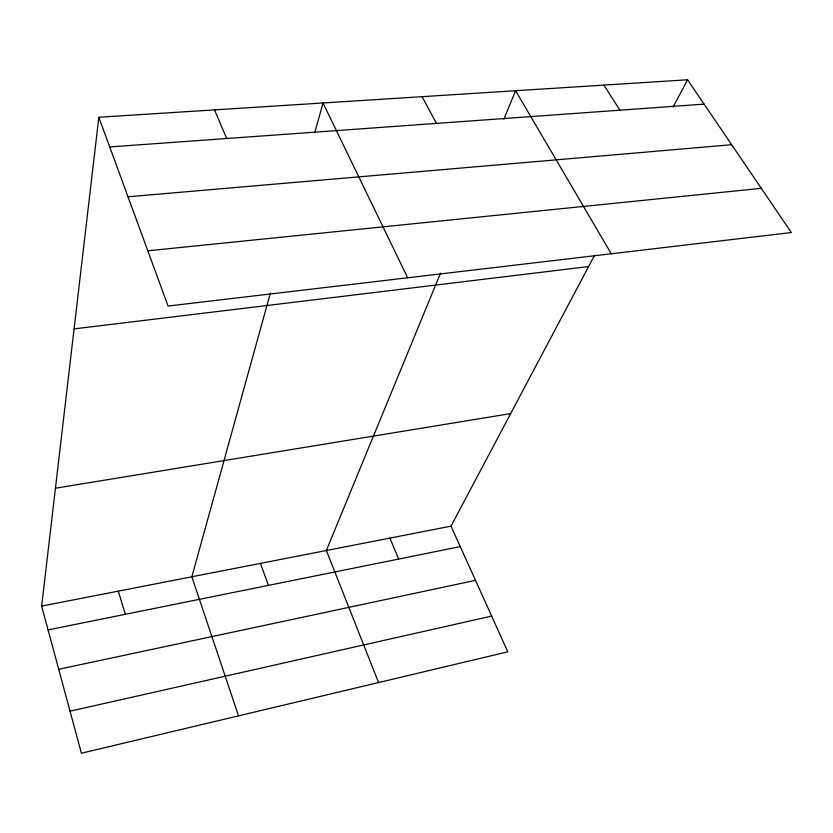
<?xml version="1.0" encoding="UTF-8"?>
<svg xmlns="http://www.w3.org/2000/svg" width="833" height="833" viewBox="0 0 833 833"><rect width="100%" height="100%" fill="white"/><g stroke="black" fill="none" stroke-linecap="round" stroke-linejoin="round"><path stroke-width="1.25" d="M594.575 255.262L451.017 526.164L507.807 651.833L81.405 753.219L41.65 606.112L98.835 117.245L687.558 79.781L791.35 232.542L168.058 306.044L98.835 117.245M270.361 293.154L191.85 576.78L238.509 715.859M314.728 132.884L323.006 102.98L407.67 277.785M440.511 273.151L326.359 550.509L378.567 682.56M503.84 119.275L515.596 90.724L611.276 253.773M673.085 107.093L687.558 79.781M70.045 711.195L491.657 616.097M58.727 669.295L475.497 580.341M48.085 629.915L460.253 546.615M41.65 606.112L451.017 526.164M55.436 488.232L510.66 413.605M74.075 328.889L588.577 266.56M147.805 250.806L761.31 188.331M128.001 196.786L731.676 144.713M109.727 146.941L704.093 104.125M603.935 85.101L619.856 110.195M422.102 96.67L436.461 123.409M214.498 109.883L226.722 138.517M389.854 538.108L398.726 559.047M260.406 563.389L268.455 585.38M118.307 591.138L125.335 614.306"/></g></svg>
